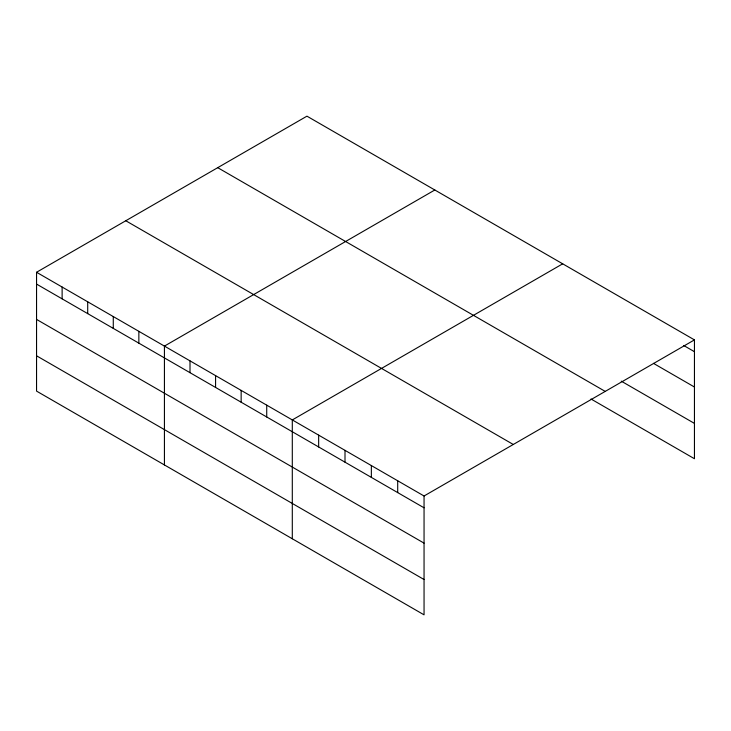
<?xml version="1.0" encoding="UTF-8"?>
<svg xmlns="http://www.w3.org/2000/svg" width="731" height="731" viewBox="0 0 731 731"><rect width="100%" height="100%" fill="white"/><g stroke="black" fill="none" stroke-linecap="round" stroke-linejoin="round"><path stroke-width="1.1" d="M36.55 272.27L424.053 495.993L424.053 614.835L36.55 391.112L36.55 272.27L306.947 116.165L694.45 339.888L694.45 458.73L591.004 398.998M434.826 189.987L164.429 346.101L164.429 464.943M562.696 263.818L292.299 419.932L292.299 538.774M424.053 495.993L694.45 339.888M683.713 345.498L694.45 351.702M653.459 363.353L694.45 387.019M621.259 381.153L694.45 423.404M217.719 167.673L605.222 391.405M125.778 220.753L513.281 444.475M36.55 284.085L424.053 507.807M36.55 319.41L424.053 543.133M36.55 355.796L424.053 579.519M397.701 480.779L397.701 492.593M371.357 465.565L371.357 477.389M345.005 450.36L345.005 462.175M318.652 435.146L318.652 446.961M266.724 405.166L266.724 416.981M241.148 390.4L241.148 402.214M215.572 375.633L215.572 387.448M190.005 360.867L190.005 372.682M138.853 331.335L138.853 343.15M113.278 316.569L113.278 328.383M87.702 301.802L87.702 313.617M62.126 287.036L62.126 298.851"/></g></svg>
